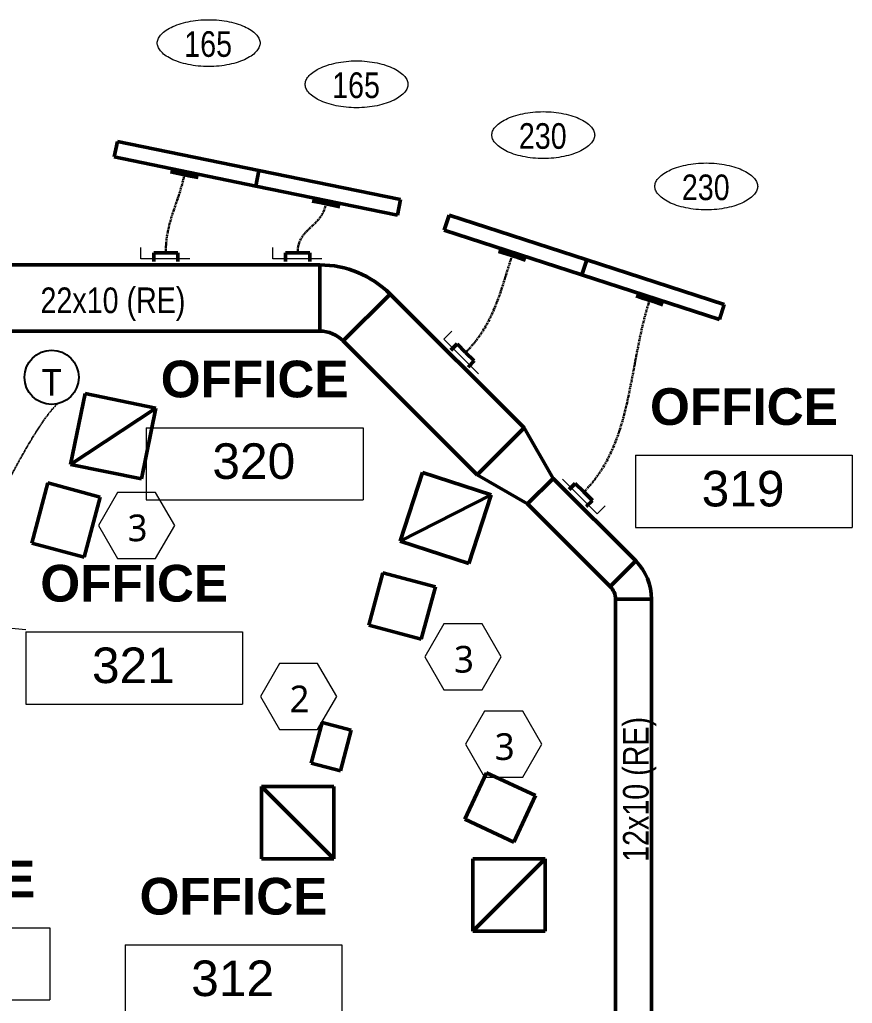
# Model space of a CAD drawing. Header units: inches. Extents: x 12453 to 15257, y -272 to 1517.
# Drawn here: x 14108.8 to 14385.3, y 1164.3 to 1490.8 of the extents above; entities that cross this region are included whole.
import ezdxf

# ---------------------------------------------------------------- set-up
doc = ezdxf.new("R2010")
doc.units = ezdxf.units.IN
doc.header["$MEASUREMENT"] = 0
for name, pattern in [('_ Hidden  _below_ behind_ beyond_', [0.09375, 0.0625, -0.03125]), ('Center', [1.2499999999999996, 0.2499999999999999, -0.1874999999999999, 0.625, -0.1874999999999999]), ('Hidden 1_16_', [0.09374999999999999, 0.06249999999999999, -0.03124999999999999])]:
    doc.linetypes.add(name, pattern=pattern)
for name, color, linetype, lineweight in [('A-ANNO-NOTE', 131, 'Continuous', 20), ('A-AREA-IDEN', 2, 'Continuous', 20), ('A-DETL', 90, 'Continuous', 9), ('A-DETL-DEMO', 6, 'Continuous', 18), ('G-ANNO-TEXT', 231, 'Continuous', 9), ('M-HVAC-CDFF', 50, 'Continuous', 50), ('M-HVAC-CDFF-IDEN', 2, 'Continuous', 20), ('M-HVAC-DUCT', 70, 'Continuous', 18), ('M-HVAC-DUCT-CNTR', 70, 'Continuous', 18), ('M-HVAC-DUCT-IDEN', 70, 'Continuous', 20)]:
    doc.layers.add(name, color=color, linetype=linetype, lineweight=lineweight)
doc.styles.add('Arial', font='arial.ttf', dxfattribs={"height": 11.80239520958082})
doc.styles.add('Arial_B', font='arialbd.ttf', dxfattribs={"height": 12.17707442258339})
doc.styles.add('Swis721 BT', font='swiss.ttf', dxfattribs={"width": 0.8, "height": 8.514637904468403})
doc.styles.add('Trebuchet MS', font='trebuc.ttf', dxfattribs={"height": 8.86153846153846})

# ---------------------------------------------------------------- blocks, each defined once
blk = doc.blocks.new('Return Diffuser - Rectangular Outlet _PAR_ - PAR-8x8_24x24-V135-3RD FLOOR PLAN - NEW')
at = {"layer": 'M-HVAC-CDFF'}
for p, q in [((12.00000000000039, 11.99999999999992), (-11.99999999999975, 11.99999999999992)), ((-11.99999999999975, 11.99999999999992), (-11.99999999999975, -12.00000000000043)), ((-11.99999999999971, 11.99999999999976), (12.0000000000003, -12.00000000000043)), ((12.00000000000039, -12.00000000000043), (12.00000000000039, 11.99999999999992)), ((-11.99999999999975, -12.00000000000043), (12.00000000000039, -12.00000000000043))]:
    blk.add_line(p, q, dxfattribs=at)
blk = doc.blocks.new('Plenum Slot Supply _TBD_ - 8_ RD INLET - TBDI _48_ Plenum_-2903886-3RD FLOOR PLAN - NEW')
at = {"layer": 'M-HVAC-CDFF'}
for p, q in [((24.00000000000034, 2.625000000006843), (-23.99999999999965, 2.625000000006843)), ((-23.99999999999965, 2.625000000006843), (-23.99999999999965, -2.624999999993161)), ((24.00000000000034, -2.624999999993161), (24.00000000000034, 2.625000000006843)), ((-23.99999999999965, -2.624999999993161), (24.00000000000034, -2.624999999993161)), ((-4.687499999999659, -3.750000000000286), (-2.062499999999699, -3.75000000000025)), ((-2.062499999999653, -3.75000000000025), (2.062500000000353, -3.75000000000025)), ((2.062500000000319, -3.75000000000025), (4.687500000000342, -3.750000000000286))]:
    blk.add_line(p, q, dxfattribs=at)
blk = doc.blocks.new('Plenum Slot Supply _TBD_ - 8_ RD INLET - TBDI _48_ Plenum_-2903885-3RD FLOOR PLAN - NEW')
at = {"layer": 'M-HVAC-CDFF'}
for p, q in [((24.00000000000034, 2.625000000006843), (-23.99999999999965, 2.625000000006843)), ((-23.99999999999965, 2.625000000006843), (-23.99999999999965, -2.624999999993161)), ((24.00000000000034, -2.624999999993161), (24.00000000000034, 2.625000000006843)), ((-23.99999999999965, -2.624999999993161), (24.00000000000034, -2.624999999993161)), ((-4.687499999999659, -3.750000000000286), (-2.062499999999699, -3.75000000000025)), ((-2.062499999999653, -3.75000000000025), (2.062500000000353, -3.75000000000025)), ((2.062500000000319, -3.75000000000025), (4.687500000000342, -3.750000000000286))]:
    blk.add_line(p, q, dxfattribs=at)
blk = doc.blocks.new('Rectangular Elbow - Radius - 1 W-2791040-3RD FLOOR PLAN - NEW')
at = {"layer": 'M-HVAC-DUCT', "lineweight": 50}
for p, q in [((-1.33452377915583, 14.22182540694763), (14.22182540694819, -1.334523779156449)), ((-9.112698372207833, -11.00000000000033), (-9.112698372207833, 10.99999999999967))]:
    blk.add_line(p, q, dxfattribs=at)
for radius, start, end in [(10.99999999999999, 269.9999999999996, 314.9999999999995), (32.99999999999996, 270, 314.9999999999999)]:
    blk.add_arc((-9.112698372207834, 21.99999999999967), radius, start, end, dxfattribs=at)
blk = doc.blocks.new('Rectangular Transition - Angle - 30 Degree-2790959-3RD FLOOR PLAN - NEW')
at = {"layer": 'M-HVAC-DUCT', "lineweight": 50}
for p, q in [((2.979831821830342e-13, 10.9999999999997), (18.66025403784471, 5.999999999999737)), ((2.979831821830342e-13, -11.0000000000003), (2.979831821830342e-13, 10.9999999999997)), ((18.66025403784471, 5.999999999999738), (18.66025403784471, -6.000000000000276)), ((18.66025403784471, -6.000000000000276), (2.98427949019242e-13, -11.0000000000003))]:
    blk.add_line(p, q, dxfattribs=at)
blk = doc.blocks.new('Rectangular Elbow - Radius - 1 W-2791042-3RD FLOOR PLAN - NEW')
at = {"layer": 'M-HVAC-DUCT', "lineweight": 50}
for p, q in [((-0.7279220613576124, 7.757359312880373), (7.757359312880941, -0.7279220613582139)), ((-4.970562748476887, -6.00000000000033), (-4.970562748476888, 5.999999999999668))]:
    blk.add_line(p, q, dxfattribs=at)
for radius, start, end in [(5.999999999999994, 269.9999999999996, 314.9999999999995), (17.99999999999998, 270, 314.9999999999999)]:
    blk.add_arc((-4.970562748476888, 11.99999999999967), radius, start, end, dxfattribs=at)
blk = doc.blocks.new('Round Takeoff - Standard w_ VD-V212-3RD FLOOR PLAN - NEW')
at = {"layer": 'A-DETL-DEMO', "linetype": 'Hidden 1_16_', "lineweight": 30}
for p, q in [((-0.2399999999996937, 3.999999999999702), (-0.2399999999997071, -3.040999157929865e-13)), ((-0.2399999999996937, -3.066699092490638e-13), (-0.2399999999997071, -4.000000000000414))]:
    blk.add_line(p, q, dxfattribs=at)
at = {"layer": 'M-HVAC-DUCT'}
for p, q in [((2.003420426543728, 7.999999999999659), (2.003420426543702, -8.250000000000332)), ((2.003420426543702, -8.25000000000033), (5.753420426543704, -8.250000000000343))]:
    blk.add_line(p, q, dxfattribs=at)
at = {"layer": 'M-HVAC-DUCT', "lineweight": 50}
for p, q in [((1.125000000012278, 3.999999999998578), (4.000000000014096, 3.999999999998578)), ((4.000000000000283, -3.221837536606543e-13), (4.000000000000294, 3.999999999999709)), ((4.000000000000283, -4.000000000000406), (4.000000000000294, -3.247537471167313e-13)), ((4.000000000014096, -4.000000000001477), (1.125000000012278, -4.000000000001477))]:
    blk.add_line(p, q, dxfattribs=at)
blk = doc.blocks.new('Round Takeoff - Standard w_ VD-V213-3RD FLOOR PLAN - NEW')
at = {"layer": 'A-DETL-DEMO', "linetype": 'Hidden 1_16_', "lineweight": 30}
for p, q in [((-0.2399999999998057, 4.000000000000414), (-0.2399999999997924, 3.325186224399847e-13)), ((-0.2399999999998057, 3.299486289839078e-13), (-0.2399999999997924, -3.999999999999702))]:
    blk.add_line(p, q, dxfattribs=at)
at = {"layer": 'M-HVAC-DUCT'}
for p, q in [((2.003420426543702, 8.25000000000033), (5.753420426543704, 8.250000000000343)), ((2.003420426543728, -7.999999999999659), (2.003420426543702, 8.250000000000332))]:
    blk.add_line(p, q, dxfattribs=at)
at = {"layer": 'M-HVAC-DUCT', "lineweight": 50}
for p, q in [((1.125000000006821, 4.000000000010004), (4.000000000010004, 4.000000000010004)), ((4.000000000000305, 2.9890503392581e-13), (4.000000000000294, 4.000000000000406)), ((4.000000000000305, -3.999999999999709), (4.000000000000294, 2.963350404697327e-13)), ((4.000000000010686, -3.99999999998954), (1.125000000007503, -3.99999999998954))]:
    blk.add_line(p, q, dxfattribs=at)
blk = doc.blocks.new('Diffuser Tag - Diffuser Tag _GPI_ - Airflow Only-1174567-3RD FLOOR PLAN - NEW')
at = {"layer": 'M-HVAC-CDFF-IDEN'}
for points, knots in [([(-0.2733821722393264, 8.234832660405194e-16), (-0.2733821722393264, 0.002120544972881543), (-0.2729835601545574, 0.00647847487141492), (-0.2703405630587479, 0.01531469710434119), (-0.2634260964460383, 0.02693955562540351), (-0.248144382122115, 0.04138758304565707), (-0.219066139123674, 0.05918199625253466), (-0.1685048339180955, 0.07621826088950157), (-0.09564779723932655, 0.0834729008052498), (-0.02279076056055762, 0.07621826088950127), (0.02777054464502081, 0.05918199625253412), (0.05684878764346215, 0.04138758304565641), (0.07213050196738555, 0.02693955562540276), (0.07904496858009517, 0.01531469710434035), (0.0816879656759046, 0.006478474871414024), (0.08208657776067356, 0.00212054497288066), (0.0820865777606736, -5.985621849243556e-17)], [-2.186510674934082e-15, -2.186510674934082e-15, -2.186510674934082e-15, -2.186510674934082e-15, 0.09817477042467884, 0.1963495408493599, 0.3926990816987219, 0.589048622548084, 0.7853981633974461, 1.17809724509617, 1.570796326794894, 1.963495408493618, 2.356194490192343, 2.552544031041704, 2.748893571891067, 2.945243112740429, 3.04341788316511, 3.141592653589791, 3.141592653589791, 3.141592653589791, 3.141592653589791]), ([(0.0820865777606736, -3.244976466198412e-18), (0.0820865777606736, -0.002120544972880719), (0.08168796567590463, -0.0064784748714141), (0.07904496858009527, -0.01531469710434032), (0.07213050196738575, -0.02693955562540273), (0.05684878764346234, -0.04138758304565628), (0.02777054464502117, -0.05918199625253387), (-0.02279076056055731, -0.07621826088950084), (-0.09564779723932616, -0.08347290080524901), (-0.1685048339180951, -0.07621826088950065), (-0.2190661391236737, -0.0591819962525334), (-0.248144382122115, -0.04138758304565567), (-0.2634260964460383, -0.02693955562540207), (-0.270340563058748, -0.01531469710433957), (-0.2729835601545574, -0.006478474871413342), (-0.2733821722393264, -0.002120544972879948), (-0.2733821722393264, 7.731000999696823e-16)], [3.14159265358979, 3.14159265358979, 3.14159265358979, 3.14159265358979, 3.239767424014471, 3.337942194439152, 3.534291735288514, 3.730641276137876, 3.926990816987239, 4.319689898685963, 4.712388980384687, 5.105088062083411, 5.497787143782135, 5.694136684631498, 5.89048622548086, 6.086835766330221, 6.185010536754902, 6.283185307179584, 6.283185307179584, 6.283185307179584, 6.283185307179584])]:
    blk.add_open_spline(points, degree=3, knots=knots, dxfattribs=at)
blk = doc.blocks.new('Room Tag - Room Tag-84095-3RD FLOOR PLAN - NEW')
at = {"layer": 'A-AREA-IDEN'}
for p, q in [((-0.3749999999999999, -0.06249999999999998), (-0.3749999999999999, -0.3124999999999999)), ((-0.3749999999999999, -0.06249999999999998), (0.3749999999999999, -0.06249999999999998)), ((0.3749999999999999, -0.06249999999999998), (0.3749999999999999, -0.3124999999999999)), ((-0.3749999999999999, -0.3124999999999999), (0.3749999999999999, -0.3124999999999999))]:
    blk.add_line(p, q, dxfattribs=at)
blk = doc.blocks.new('Note Hexagon - Note Hexagon - _GPI_-1528888-3RD FLOOR PLAN - NEW')
at = {"layer": 'A-ANNO-NOTE'}
for p, q in [((-0.06936595791414911, 0.1146539663481912), (-0.1352839266641504, 0.000480695341454583)), ((0.06246997958585079, 0.1146539663481897), (-0.06936595791414911, 0.1146539663481912)), ((0.1283879483358497, 0.0004806953414513018), (0.06246997958585077, 0.1146539663481897)), ((-0.1352839266641504, 0.0004806953414545882), (-0.06936595791415202, -0.1136925756652837)), ((0.06246997958584775, -0.1136925756652856), (0.1283879483358497, 0.0004806953414513356)), ((-0.06936595791415205, -0.1136925756652837), (0.06246997958584773, -0.1136925756652856))]:
    blk.add_line(p, q, dxfattribs=at)

msp = doc.modelspace()

# ---------------------------------------------------------------- linework, layer by layer
at = {"layer": 'A-AREA-IDEN'}
msp.add_line((14095.43672286505, 1289.722509803148), (14110.84700356666, 1288.421732440663), dxfattribs=at)
at = {"layer": 'A-DETL', "lineweight": 25}
msp.add_circle((14119.40765330484, 1372.103354209428), 9, dxfattribs=at)
at = {"layer": 'A-DETL', "linetype": '_ Hidden  _below_ behind_ beyond_', "lineweight": 25}
msp.add_open_spline([(14052.81042571419, 1266.197707020588), (14085.34751313436, 1284.983003201273), (14105.52759880314, 1347.496266279778), (14121.34586879718, 1363.31453627382)], degree=3, dxfattribs=at)
at = {"layer": 'M-HVAC-DUCT', "lineweight": 50}
for p, q in [((14208.47537248058, 1409.422674776928), (14049.81042571419, 1409.422674776928)), ((14208.47537248058, 1409.422674776928), (14208.47537248058, 1387.422674776928)), ((14216.25354707362, 1384.200849369978), (14231.80989625973, 1399.757198556084)), ((14276.27793369127, 1355.289161124549), (14231.80989625973, 1399.757198556086)), ((14208.47537248058, 1387.422674776928), (14049.81042571419, 1387.422674776928)), ((14260.72158450516, 1339.732811938441), (14216.25354707362, 1384.200849369978)), ((14276.27793369126, 1355.289161124547), (14260.72158450516, 1339.732811938441)), ((14112.83563949241, 1317.033499968027), (14118.18966010445, 1337.014976916957)), ((14118.18966010445, 1337.014976916957), (14135.57632497766, 1332.356234105112)), ((14277.45191057992, 1330.073553675552), (14285.93719195415, 1338.558835049791)), ((14313.34555131087, 1311.150475693087), (14285.93719195416, 1338.558835049793)), ((14130.22230436561, 1312.374757156183), (14135.57632497766, 1332.356234105112)), ((14304.86026993663, 1302.665194318846), (14277.45191057992, 1330.073553675552)), ((14130.22230436561, 1312.374757156183), (14112.83563949241, 1317.033499968027)), ((14313.34555131086, 1311.150475693085), (14304.86026993663, 1302.665194318846)), ((14224.77900839813, 1289.819475872529), (14229.43775120998, 1307.206140745732)), ((14229.43775120998, 1307.206140745732), (14246.82441608319, 1302.547397933885)), ((14242.16567327134, 1285.160733060682), (14246.82441608319, 1302.547397933885)), ((14306.61762924951, 1298.422553631727), (14318.61762924951, 1298.422553631727)), ((14306.61762924951, 1132.841938973184), (14306.61762924951, 1298.422553631727)), ((14318.61762924951, 1132.841938973184), (14318.61762924951, 1298.422553631727)), ((14242.16567327134, 1285.160733060682), (14224.77900839813, 1289.819475872529)), ((14209.24384826405, 1257.53383969879), (14205.62038163261, 1244.010878130743)), ((14209.24384826405, 1257.533839698789), (14218.90310652694, 1254.945649247764)), ((14218.90310652694, 1254.945649247764), (14215.27963989551, 1241.422687679717)), ((14215.27963989551, 1241.422687679717), (14205.62038163261, 1244.010878130742)), ((14263.79711726336, 1240.825092078043), (14256.61260681377, 1225.41785969842)), ((14263.79711726336, 1240.825092078043), (14280.11065743002, 1233.21796336671)), ((14280.11065743002, 1233.21796336671), (14272.92614698043, 1217.810730987087)), ((14272.92614698043, 1217.810730987087), (14256.61260681377, 1225.41785969842))]:
    msp.add_line(p, q, dxfattribs=at)
at = {"layer": 'M-HVAC-DUCT-CNTR', "linetype": 'Center', "lineweight": 30}
for points in [[(14157.33012901604, 1413.422674776928), (14157.33012901604, 1423.867657172501), (14161.37299754678, 1429.111867906621), (14163.47387998637, 1439.343385400074)], [(14201.10354573068, 1413.422674776928), (14201.10354573068, 1421.755978896367), (14208.81675654288, 1421.525767626417), (14210.4929003242, 1429.688763373776)], [(14256.87234210025, 1380.351606965062), (14266.12602098559, 1389.605285850406), (14268.24744864066, 1400.020810226264), (14272.28684838953, 1412.468476493279)], [(14296.11978126662, 1334.033099986819), (14312.44280535287, 1350.356124073061), (14310.81774922757, 1375.695498489733), (14317.94304719951, 1397.652555657105)]]:
    msp.add_open_spline(points, degree=3, dxfattribs=at)

# ---------------------------------------------------------------- block references
at = {"layer": 'A-ANNO-NOTE', "xscale": 96, "yscale": 96, "zscale": 96}
for p in [(14147.95786564768, 1322.867027147176), (14256.32531039734, 1279.245529469936), (14201.73846444181, 1266.075390806151), (14269.84909477304, 1250.243680284764)]:
    msp.add_blockref('Note Hexagon - Note Hexagon - _GPI_-1528888-3RD FLOOR PLAN - NEW', p, dxfattribs=at)
at = {"layer": 'A-AREA-IDEN', "xscale": 95.99999999999994, "yscale": 95.99999999999994, "zscale": 95.99999999999994}
for p in [(14186.82299802695, 1361.377609820199), (14349.25955674152, 1352.226977528464), (14146.84700356666, 1293.576153134631), (14082.87293053891, 1195.372378394617), (14179.79022715088, 1189.655124682776)]:
    msp.add_blockref('Room Tag - Room Tag-84095-3RD FLOOR PLAN - NEW', p, dxfattribs=at)
at = {"layer": 'M-HVAC-CDFF', "extrusion": (0, 0, -1)}
for name, p, rotation in [('Plenum Slot Supply _TBD_ - 8_ RD INLET - TBDI _48_ Plenum_-2903885-3RD FLOOR PLAN - NEW', (-14164.22814733217, 1443.016746363967), 11.60351165516158), ('Plenum Slot Supply _TBD_ - 8_ RD INLET - TBDI _48_ Plenum_-2903885-3RD FLOOR PLAN - NEW', (-14211.24716767, 1433.362124337669), 11.60351165516158), ('Plenum Slot Supply _TBD_ - 8_ RD INLET - TBDI _48_ Plenum_-2903886-3RD FLOOR PLAN - NEW', (-14273.44434220486, 1416.035367025309), 17.97879665222661), ('Plenum Slot Supply _TBD_ - 8_ RD INLET - TBDI _48_ Plenum_-2903886-3RD FLOOR PLAN - NEW', (-14319.10054101483, 1401.219446189134), 17.97879665222661), ('Return Diffuser - Rectangular Outlet _PAR_ - PAR-8x8_24x24-V135-3RD FLOOR PLAN - NEW', (-14139.89035373952, 1352.508163661992), 191.6035116548566), ('Return Diffuser - Rectangular Outlet _PAR_ - PAR-8x8_24x24-V135-3RD FLOOR PLAN - NEW', (-14250.22346065826, 1325.406899270122), 197.978796651938), ('Return Diffuser - Rectangular Outlet _PAR_ - PAR-8x8_24x24-V135-3RD FLOOR PLAN - NEW', (-14201.10354573049, 1224.190550271765), 270.000000000017), ('Return Diffuser - Rectangular Outlet _PAR_ - PAR-8x8_24x24-V135-3RD FLOOR PLAN - NEW', (-14271.22854573067, 1200.190550271858), 180)]:
    msp.add_blockref(name, p, dxfattribs=dict(at, rotation=rotation))
at = {"layer": 'M-HVAC-CDFF-IDEN', "xscale": 95.99999999999994, "yscale": 95.99999999999994, "zscale": 95.99999999999994}
for p in [(14180.74701802837, 1483.06377322487), (14229.84503971597, 1469.386206557331), (14291.84143448942, 1452.525952112607), (14345.95393448941, 1435.48309496975)]:
    msp.add_blockref('Diffuser Tag - Diffuser Tag _GPI_ - Airflow Only-1174567-3RD FLOOR PLAN - NEW', p, dxfattribs=at)
at = {"layer": 'M-HVAC-DUCT', "linetype": 'Hidden 1_16_', "lineweight": 30, "extrusion": (0, 0, -1)}
for name, p, rotation in [('Round Takeoff - Standard w_ VD-V212-3RD FLOOR PLAN - NEW', (-14157.33012901604, 1409.422674776928), 90), ('Round Takeoff - Standard w_ VD-V212-3RD FLOOR PLAN - NEW', (-14201.10354573068, 1409.422674776928), 90), ('Round Takeoff - Standard w_ VD-V212-3RD FLOOR PLAN - NEW', (-14254.0439149755, 1377.523179840315), 134.9999999999974), ('Round Takeoff - Standard w_ VD-V213-3RD FLOOR PLAN - NEW', (-14293.29135414188, 1331.204672862072), 135)]:
    msp.add_blockref(name, p, dxfattribs=dict(at, rotation=rotation))
at = {"layer": 'M-HVAC-DUCT', "lineweight": 50}
for name, p, rotation in [('Rectangular Elbow - Radius - 1 W-2791040-3RD FLOOR PLAN - NEW', (14217.58807085278, 1398.422674776927), 135.0000000000003), ('Rectangular Transition - Angle - 30 Degree-2790959-3RD FLOOR PLAN - NEW', (14268.49975909821, 1347.510986531496), 315.0000000000003), ('Rectangular Elbow - Radius - 1 W-2791042-3RD FLOOR PLAN - NEW', (14312.61762924951, 1303.393116380204), 90)]:
    msp.add_blockref(name, p, dxfattribs=dict(at, rotation=rotation))

# ---------------------------------------------------------------- texts
at = {"layer": 'A-ANNO-NOTE', "lineweight": 9, "char_height": 8.861538461538458, "width": 7.667999999999997, "attachment_point": 2, "line_spacing_factor": 1.032838983050847, "style": 'Trebuchet MS'}
for s, insert in [('3', (14147.95725506473, 1326.54167127467)), ('3', (14256.32469981439, 1282.920173597431)), ('2', (14201.73785385885, 1269.750034933645)), ('3', (14269.84848419009, 1253.918324412258))]:
    msp.add_mtext(s, dxfattribs=dict(at, insert=insert))
at = {"layer": 'A-AREA-IDEN', "lineweight": 9, "attachment_point": 2, "line_spacing_factor": 0.9385317878468562}
for s, insert, char_height, width, style in [('OFFICE', (14186.8337056933, 1377.626795235799), 12.17707442258339, 72.4319999999999, 'Arial_B'), ('OFFICE', (14349.27026440787, 1368.476162944063), 12.17707442258339, 72.4319999999999, 'Arial_B'), ('320', (14186.54767410446, 1350.184519832134), 11.80239520958082, 32.83199999999996, 'Arial'), ('319', (14348.98423281904, 1341.033887540398), 11.80239520958082, 32.83199999999996, 'Arial'), ('OFFICE', (14146.857711233, 1309.825338550231), 12.17707442258339, 72.4319999999999, 'Arial_B'), ('321', (14146.57167964417, 1282.383063146566), 11.80239520958082, 32.83199999999996, 'Arial'), ('OFFICE', (14082.88363820526, 1211.621563810217), 12.17707442258339, 72.4319999999999, 'Arial_B'), ('OFFICE', (14179.80093481723, 1205.904310098375), 12.17707442258339, 72.4319999999999, 'Arial_B'), ('312', (14179.5149032284, 1178.462034694711), 11.80239520958082, 32.83199999999996, 'Arial')]:
    msp.add_mtext(s, dxfattribs=dict(at, insert=insert, char_height=char_height, width=width, style=style))
at = {"layer": 'G-ANNO-TEXT', "color": 7, "insert": (14116.21555991542, 1374.891417030079), "char_height": 8.86153846153846, "width": 8.424, "attachment_point": 1, "line_spacing_factor": 1.032838983050848, "style": 'Trebuchet MS'}
msp.add_mtext('T', dxfattribs=at)
at = {"layer": 'M-HVAC-CDFF-IDEN', "lineweight": 9, "char_height": 8.514637904468403, "width": 18.79199999999998, "attachment_point": 2, "line_spacing_factor": 1.006669768884753, "style": 'Swis721 BT'}
for s, insert in [('165', (14171.39405810968, 1487.016642830329)), ('165', (14220.49207979727, 1473.33907616279)), ('230', (14282.48847457072, 1456.478821718066)), ('230', (14336.60097457072, 1439.435964575209))]:
    msp.add_mtext(s, dxfattribs=dict(at, insert=insert))
at = {"layer": 'M-HVAC-DUCT-IDEN', "lineweight": 9, "insert": (14139.7901553702, 1401.92630430279), "char_height": 8.514637904468403, "width": 55.94399999999994, "attachment_point": 2, "line_spacing_factor": 1.006669768884753, "style": 'Swis721 BT'}
msp.add_mtext('22x10 (RE)', dxfattribs=at)
at = {"layer": 'M-HVAC-DUCT-IDEN', "lineweight": 9, "insert": (14309.11399972364, 1235.274841871746), "char_height": 8.514637904468403, "width": 55.94399999999994, "attachment_point": 2, "rotation": 90, "line_spacing_factor": 1.006669768884753, "style": 'Swis721 BT'}
msp.add_mtext('12x10 (RE)', dxfattribs=at)

doc.saveas('drawing.dxf')
